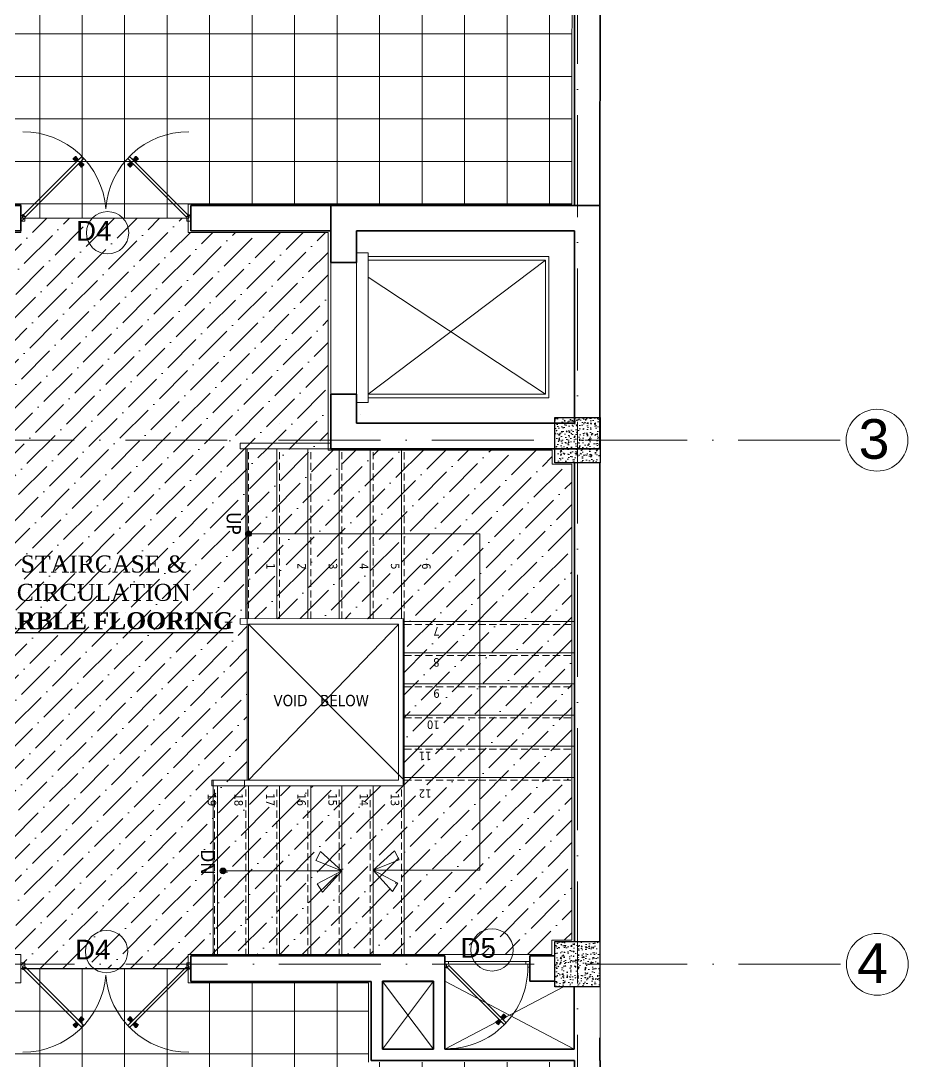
# Model space of a CAD drawing. Header units: inches. Extents: x 10755 to 33653, y -10992 to 10708.
# Drawn here: x 26324.4 to 26637.7, y -762.3 to -395.1 of the extents above; entities that cross this region are included whole.
import ezdxf

# ---------------------------------------------------------------- set-up
doc = ezdxf.new("R2010")
doc.units = ezdxf.units.IN
doc.header["$MEASUREMENT"] = 0
doc.linetypes.add('ACAD_ISO10W100', pattern=[18, 12, -3, 0, -3])
doc.linetypes.add('HIDDEN', pattern=[0.375, 0.25, -0.125])
for name, color, linetype, lineweight in [('arrow line', 54, 'Continuous', 9), ('centerline', 9, 'ACAD_ISO10W100', 5), ('col', 1, 'Continuous', 30), ('DIMINSION', 5, 'Continuous', 15), ('door', 15, 'Continuous', 18), ('hatch', 33, 'Continuous', 5), ('hatch 2', 8, 'Continuous', 13), ('hatch room', 33, 'Continuous', 9), ('hatch- rcc', 252, 'Continuous', 5), ('hatch1', 9, 'Continuous', 5), ('L1 furnitures', 252, 'Continuous', 9), ('Pillar', 11, 'Continuous', 25), ('PLASTER', 50, 'Continuous', 9), ('PUERTAS', 7, 'Continuous', 0), ('railing', 33, 'Continuous', 15), ('sill line', 21, 'Continuous', 20), ('STAIRCASE', 143, 'Continuous', 15), ('title text 1', 113, 'Continuous', 25), ('tread hidden', 200, 'HIDDEN', 9), ('wall', 1, 'Continuous', 35), ('win sec', 161, 'Continuous', 9)]:
    doc.layers.add(name, color=color, linetype=linetype, lineweight=lineweight)
doc.layers.add('T-TEXT', color=230, linetype='Continuous')
doc.layers.add('text 100', color=4, linetype='Continuous')
doc.layers.get('DIMINSION').off()
doc.styles.add('Prajwal', font='stylu.ttf', dxfattribs={"height": 9})
doc.styles.get("Standard").update_dxf_attribs({"font": 'arial.ttf'})
doc.styles.add('suren', font='times.ttf', dxfattribs={"height": 4})
pattern_1 = [(45, (12291.024, -12144.6764), (2.9831067, 10.938058), [14.0625, -2.8125, 0, -2.8125])]

# ---------------------------------------------------------------- blocks, each defined once
blk = doc.blocks.new('ETERWEWE')
at = {"layer": 'hatch- rcc', "linetype": 'Continuous', "ltscale": 30}
h = blk.add_hatch(dxfattribs=at)
h.set_pattern_fill('AR-CONC', color=256, scale=0.5, style=0)
h.set_pattern_definition([(50, (0, 0), (3.586300913, -0.313760675), [0.375, -4.125]), (355, (0, 0), (-0.69375667, 3.76096067), [0.3, -3.3]), (100.4514445, (0.299, -0.026), (2.89254423, 3.447199955), [0.31870096, -3.50571056]), (46.1842, (0, 1), (5.33620665, -0.8275964), [0.5625, -6.1875]), (96.6356355, (0.4447, 0.931), (4.67330973, 4.870593), [0.47805171, -5.2585688]), (351.184164, (0, 1), (4.67330973, 4.870593), [0.45, -4.95]), (21, (0.5, 0.75), (2.98453526, -2.013094453), [0.375, -4.125]), (326, (0.5, 0.75), (1.21657666, 3.625750225), [0.3, -3.3]), (71.4514447, (0.7487, 0.5822), (4.20111188, 1.612655764), [0.31870095, -3.50571056]), (37.5, (0, 0), (0.060799277, 1.664469269), [0, -3.26, 0, -3.35, 0, -3.3125]), (7.5, (0, 0), (1.315347687, 1.97205856), [0, -1.91, 0, -3.185, 0, -1.2625]), (327.5, (-1.115, 0), (2.669112181, -0.112774359), [0, -1.25, 0, -3.9, 0, -5.175]), (317.5, (-1.615, 0), (2.915930847, 0.50052491), [0, -1.625, 0, -2.59, 0, -3.675])])
h.paths.add_polyline_path([(159423.23, -3794.58), (159439.23, -3794.58), (159439.23, -3778.58), (159423.23, -3778.58)])
at = {"layer": 'col', "linetype": 'Continuous', "ltscale": 30}
blk.add_lwpolyline([(159423.23, -3794.58), (159423.23, -3778.58), (159439.23, -3778.58), (159439.23, -3794.58), (159423.23, -3794.58)], dxfattribs=at)
blk = doc.blocks.new('wewerrr')
at = {"layer": 'DIMINSION', "linetype": 'Continuous'}
for p in [(17288.57, -332.81), (17288.57, -332.81), (17288.49, -517.81), (17288.49, -517.81)]:
    blk.add_blockref('ETERWEWE', p, dxfattribs=at)
blk = doc.blocks.new('A$C03EF3246')
at = {"layer": 'arrow line'}
for q in [(-16.37, -1.02), (-1.99, -1.02)]:
    blk.add_line((-9.18, 6.21), q, dxfattribs=at)
for points in [[(-16.37, -1.02), (-13.34, -2.78), (-9.18, 6.21)], [(-1.99, -1.02), (-5.01, -2.78), (-9.18, 6.21)]]:
    blk.add_lwpolyline(points, dxfattribs=at)
blk = doc.blocks.new('rwewrwe')
at = {"layer": 'railing', "linetype": 'Continuous', "ltscale": 30}
blk.add_line((179366.88, -4040.04), (179367.88, -4040.04), dxfattribs=at)
at = {"layer": 'STAIRCASE', "linetype": 'Continuous', "ltscale": 30}
for p, q in [((179345.86, -4031.04), (179345.86, -4031.04)), ((179356.86, -4031.04), (179356.86, -4031.04))]:
    blk.add_line(p, q, dxfattribs=at)
at = {"layer": 'wall', "color": 7, "ltscale": 30}
for p, q in [((179363.96, -3954.19), (179363.96, -3974.31)), ((179458.96, -3954.19), (179363.96, -3954.19)), ((179458.96, -3963.19), (179458.96, -3954.19)), ((179372.96, -3963.19), (179372.96, -3974.31)), ((179372.96, -3963.19), (179449.96, -3963.19)), ((179449.96, -3963.19), (179449.96, -4031.04)), ((179458.96, -4040.04), (179458.96, -3963.19)), ((179363.96, -3974.31), (179372.96, -3974.31)), ((179363.96, -4020.79), (179363.96, -4040.04)), ((179372.96, -4020.79), (179363.96, -4020.79)), ((179372.96, -4020.79), (179372.96, -4031.04)), ((179372.96, -4031.04), (179449.96, -4031.04)), ((179458.96, -4040.04), (179363.96, -4040.04))]:
    blk.add_line(p, q, dxfattribs=at)
at = {"layer": 'wall', "color": 7}
blk.add_line((179372.96, -4020.79), (179363.96, -4020.79), dxfattribs=at)
at = {"layer": 'win sec', "color": 7}
for p, q in [((179377.14, -3970.9), (179372.96, -3970.9)), ((179377.14, -4023.75), (179377.14, -3970.9)), ((179377.14, -3972.19), (179440.96, -3972.19)), ((179440.96, -4022.04), (179440.96, -3972.19)), ((179363.96, -3974.31), (179363.96, -4021.66)), ((179372.96, -3974.31), (179372.96, -4021.66)), ((179377.14, -3973.44), (179439.71, -3973.44)), ((179377.14, -4020.79), (179439.71, -3973.44)), ((179439.71, -4020.79), (179439.71, -3973.44)), ((179377.14, -3979.44), (179439.71, -4020.79)), ((179377.14, -4020.79), (179439.71, -4020.79)), ((179372.96, -4023.75), (179377.14, -4023.75)), ((179377.14, -4022.04), (179440.96, -4022.04)), ((179374.4, -4028.04), (179374.4, -4028.03))]:
    blk.add_line(p, q, dxfattribs=at)
blk = doc.blocks.new('AEYRRR')
at = {"layer": 'door', "color": 2}
for p, q in [((190590.62, 10549.99), (190611.32, 10570.69)), ((190612.02, 10569.98), (190591.28, 10549.24)), ((190608.56, 10570.15), (190608.54, 10570.16)), ((190612.02, 10569.98), (190611.32, 10570.69)), ((190627.5, 10569.98), (190628.2, 10570.69)), ((190627.5, 10569.98), (190648.25, 10549.24)), ((190648.9, 10549.99), (190628.2, 10570.69)), ((190630.97, 10570.15), (190630.98, 10570.16)), ((190611.49, 10567.22), (190611.5, 10567.21)), ((190628.04, 10567.22), (190628.03, 10567.21)), ((190589.76, 10549.88), (190589.76, 10547.83)), ((190590.38, 10549.88), (190589.76, 10549.88)), ((190591.13, 10547.83), (190589.76, 10547.83)), ((190590.38, 10549.13), (190590.38, 10549.92)), ((190590.45, 10549.13), (190590.38, 10549.13)), ((190590.45, 10549.13), (190590.45, 10549.89)), ((190590.45, 10548.86), (190590.45, 10549.13)), ((190591.13, 10548.86), (190590.45, 10548.86)), ((190591.11, 10549.4), (190590.57, 10549.94)), ((190591.16, 10549.45), (190590.6, 10550.01)), ((190591.16, 10549.45), (190591.11, 10549.4)), ((190591.28, 10549.24), (190591.11, 10549.4)), ((190591.13, 10547.83), (190591.13, 10548.86)), ((190648.25, 10549.24), (190648.42, 10549.4)), ((190648.37, 10549.45), (190648.93, 10550.01)), ((190648.37, 10549.45), (190648.42, 10549.4)), ((190648.4, 10547.83), (190648.4, 10548.86)), ((190648.4, 10548.86), (190649.08, 10548.86)), ((190648.4, 10547.83), (190649.76, 10547.83)), ((190648.42, 10549.4), (190648.96, 10549.94)), ((190649.08, 10549.13), (190649.08, 10549.89)), ((190649.08, 10548.86), (190649.08, 10549.13)), ((190649.08, 10549.13), (190649.15, 10549.13)), ((190649.15, 10549.13), (190649.15, 10549.92)), ((190649.15, 10549.88), (190649.76, 10549.88)), ((190649.76, 10549.88), (190649.76, 10547.83))]:
    blk.add_line(p, q, dxfattribs=at)
at = {"layer": 'door', "color": 8}
for p, q in [((190609.05, 10569.15), (190608.26, 10569.78)), ((190609.1, 10569.19), (190608.3, 10569.84)), ((190609.2, 10569.29), (190608.43, 10569.96)), ((190608.67, 10570.29), (190608.54, 10570.16)), ((190609.32, 10569.4), (190608.57, 10570.11)), ((190608.67, 10570.29), (190608.8, 10570.42)), ((190608.81, 10570.4), (190608.8, 10570.42)), ((190609.55, 10569.64), (190608.85, 10570.39)), ((190609.67, 10569.76), (190609, 10570.53)), ((190609.77, 10569.86), (190609.12, 10570.66)), ((190609.16, 10568.62), (190609.44, 10569.06)), ((190609.81, 10569.91), (190609.18, 10570.7)), ((190609.38, 10569.17), (190609.28, 10569.26)), ((190609.4, 10569.19), (190609.3, 10569.28)), ((190609.34, 10568.8), (190609.51, 10569.12)), ((190609.44, 10569.23), (190609.35, 10569.33)), ((190609.51, 10569.3), (190609.41, 10569.39)), ((190609.53, 10568.99), (190609.58, 10569.19)), ((190609.66, 10569.45), (190609.57, 10569.55)), ((190609.73, 10569.52), (190609.63, 10569.61)), ((190609.69, 10569.15), (190609.65, 10569.27)), ((190609.77, 10569.56), (190609.68, 10569.66)), ((190609.81, 10569.27), (190609.69, 10569.31)), ((190609.79, 10569.58), (190609.7, 10569.68)), ((190609.97, 10569.43), (190609.77, 10569.38)), ((190610.16, 10569.62), (190609.84, 10569.45)), ((190610.34, 10569.8), (190609.9, 10569.52)), ((190611.14, 10569), (190610.86, 10568.57)), ((190628.39, 10569), (190628.67, 10568.57)), ((190629.19, 10569.8), (190629.62, 10569.52)), ((190629.37, 10569.62), (190629.69, 10569.45)), ((190629.56, 10569.43), (190629.76, 10569.38)), ((190629.71, 10569.91), (190630.35, 10570.7)), ((190629.71, 10569.27), (190629.84, 10569.31)), ((190629.73, 10569.58), (190629.83, 10569.68)), ((190629.76, 10569.86), (190630.41, 10570.66)), ((190629.76, 10569.56), (190629.85, 10569.66)), ((190629.8, 10569.52), (190629.89, 10569.61)), ((190629.84, 10569.15), (190629.87, 10569.27)), ((190629.85, 10569.76), (190630.53, 10570.53)), ((190629.87, 10569.45), (190629.96, 10569.55)), ((190630, 10568.99), (190629.95, 10569.19)), ((190629.97, 10569.64), (190630.68, 10570.39)), ((190630.02, 10569.3), (190630.11, 10569.39)), ((190630.19, 10568.8), (190630.02, 10569.12)), ((190630.09, 10569.23), (190630.18, 10569.33)), ((190630.37, 10568.62), (190630.09, 10569.06)), ((190630.13, 10569.19), (190630.22, 10569.28)), ((190630.15, 10569.17), (190630.25, 10569.26)), ((190630.21, 10569.4), (190630.96, 10570.11)), ((190630.33, 10569.29), (190631.1, 10569.96)), ((190630.42, 10569.19), (190631.23, 10569.84)), ((190630.48, 10569.15), (190631.27, 10569.78)), ((190630.71, 10570.4), (190630.73, 10570.42)), ((190630.86, 10570.29), (190630.73, 10570.42)), ((190630.86, 10570.29), (190630.98, 10570.16)), ((190609.96, 10567.82), (190610.39, 10568.1)), ((190610.14, 10568), (190610.46, 10568.17)), ((190610.33, 10568.19), (190610.53, 10568.24)), ((190610.48, 10568.35), (190610.61, 10568.32)), ((190610.48, 10567.71), (190611.12, 10566.92)), ((190610.51, 10568.04), (190610.6, 10567.94)), ((190610.53, 10568.06), (190610.62, 10567.96)), ((190610.53, 10567.76), (190611.18, 10566.96)), ((190610.57, 10568.1), (190610.67, 10568.01)), ((190610.61, 10568.48), (190610.64, 10568.35)), ((190610.62, 10567.86), (190611.3, 10567.09)), ((190610.64, 10568.17), (190610.73, 10568.08)), ((190610.77, 10568.63), (190610.72, 10568.43)), ((190610.74, 10567.98), (190611.45, 10567.23)), ((190610.96, 10568.82), (190610.79, 10568.5)), ((190610.79, 10568.32), (190610.89, 10568.23)), ((190610.86, 10568.39), (190610.95, 10568.29)), ((190610.9, 10568.43), (190611, 10568.34)), ((190610.92, 10568.45), (190611.02, 10568.36)), ((190610.98, 10568.21), (190611.73, 10567.51)), ((190611.1, 10568.34), (190611.87, 10567.66)), ((190611.2, 10568.43), (190612, 10567.78)), ((190611.25, 10568.48), (190612.04, 10567.84)), ((190611.63, 10567.33), (190611.5, 10567.21)), ((190611.63, 10567.33), (190611.75, 10567.46)), ((190611.74, 10567.47), (190611.75, 10567.46)), ((190628.28, 10568.48), (190627.49, 10567.84)), ((190628.33, 10568.43), (190627.53, 10567.78)), ((190628.43, 10568.34), (190627.65, 10567.66)), ((190627.79, 10567.47), (190627.77, 10567.46)), ((190627.9, 10567.33), (190627.77, 10567.46)), ((190628.55, 10568.21), (190627.8, 10567.51)), ((190627.9, 10567.33), (190628.03, 10567.21)), ((190628.78, 10567.98), (190628.08, 10567.23)), ((190628.9, 10567.86), (190628.22, 10567.09)), ((190629, 10567.76), (190628.35, 10566.96)), ((190629.04, 10567.71), (190628.41, 10566.92)), ((190628.61, 10568.45), (190628.51, 10568.36)), ((190628.63, 10568.43), (190628.53, 10568.34)), ((190628.57, 10568.82), (190628.73, 10568.5)), ((190628.67, 10568.39), (190628.57, 10568.29)), ((190628.74, 10568.32), (190628.64, 10568.23)), ((190628.76, 10568.63), (190628.81, 10568.43)), ((190628.89, 10568.17), (190628.79, 10568.08)), ((190628.96, 10568.1), (190628.86, 10568.01)), ((190628.91, 10568.48), (190628.88, 10568.35)), ((190629, 10568.06), (190628.91, 10567.96)), ((190629.04, 10568.35), (190628.92, 10568.32)), ((190629.02, 10568.04), (190628.93, 10567.94)), ((190629.2, 10568.19), (190629, 10568.24)), ((190629.39, 10568), (190629.07, 10568.17)), ((190629.57, 10567.82), (190629.13, 10568.1))]:
    blk.add_line(p, q, dxfattribs=at)
at = {"layer": 'door', "color": 1}
for p, q in [((190608.28, 10569.82), (190608.71, 10570.25)), ((190608.98, 10569.16), (190608.29, 10569.72)), ((190608.31, 10569.9), (190608.69, 10570.27)), ((190608.33, 10569.87), (190608.31, 10569.9)), ((190609.06, 10570.65), (190608.69, 10570.27)), ((190609.14, 10570.68), (190608.71, 10570.25)), ((190609.09, 10570.63), (190609.06, 10570.65)), ((190609.07, 10569.16), (190609.44, 10569.52)), ((190609.09, 10568.56), (190609.35, 10568.96)), ((190609.17, 10569.25), (190609.17, 10569.25)), ((190609.8, 10569.98), (190609.24, 10570.67)), ((190609.27, 10569.25), (190609.49, 10569.47)), ((190609.37, 10569.16), (190609.27, 10569.26)), ((190609.35, 10568.96), (190609.35, 10568.96)), ((190609.36, 10569.15), (190609.59, 10569.37)), ((190609.36, 10569.06), (190609.36, 10569.05)), ((190609.8, 10569.89), (190609.44, 10569.52)), ((190609.71, 10569.69), (190609.49, 10569.47)), ((190609.81, 10569.6), (190609.59, 10569.37)), ((190609.8, 10569.59), (190609.7, 10569.69)), ((190609.71, 10569.79), (190609.71, 10569.79)), ((190609.9, 10569.6), (190609.91, 10569.6)), ((190610.4, 10569.87), (190610, 10569.61)), ((190610, 10569.61), (190610, 10569.61)), ((190610.5, 10569.87), (190610.5, 10569.87)), ((190611.21, 10569.06), (190610.95, 10568.66)), ((190611.2, 10569.16), (190611.21, 10569.16)), ((190628.32, 10569.16), (190628.32, 10569.16)), ((190628.32, 10569.06), (190628.58, 10568.66)), ((190629.02, 10569.87), (190629.03, 10569.87)), ((190629.13, 10569.87), (190629.52, 10569.61)), ((190629.52, 10569.61), (190629.53, 10569.61)), ((190629.63, 10569.6), (190629.62, 10569.6)), ((190629.72, 10569.98), (190630.29, 10570.67)), ((190629.72, 10569.6), (190629.94, 10569.37)), ((190629.73, 10569.89), (190630.09, 10569.52)), ((190629.73, 10569.59), (190629.82, 10569.69)), ((190629.82, 10569.79), (190629.82, 10569.79)), ((190629.82, 10569.69), (190630.04, 10569.47)), ((190630.17, 10569.15), (190629.94, 10569.37)), ((190630.26, 10569.25), (190630.04, 10569.47)), ((190630.45, 10569.16), (190630.09, 10569.52)), ((190630.16, 10569.16), (190630.25, 10569.26)), ((190630.17, 10569.06), (190630.17, 10569.05)), ((190630.18, 10568.96), (190630.17, 10568.96)), ((190630.44, 10568.56), (190630.18, 10568.96)), ((190630.36, 10569.25), (190630.36, 10569.25)), ((190630.39, 10570.68), (190630.82, 10570.25)), ((190630.44, 10570.63), (190630.46, 10570.65)), ((190630.46, 10570.65), (190630.84, 10570.27)), ((190630.55, 10569.16), (190631.24, 10569.72)), ((190631.25, 10569.82), (190630.82, 10570.25)), ((190631.22, 10569.9), (190630.84, 10570.27)), ((190631.19, 10569.87), (190631.22, 10569.9)), ((190609.09, 10568.46), (190609.09, 10568.46)), ((190609.8, 10567.76), (190609.8, 10567.75)), ((190609.9, 10567.75), (190610.3, 10568.01)), ((190610.3, 10568.01), (190610.3, 10568.02)), ((190610.4, 10568.02), (190610.39, 10568.02)), ((190610.49, 10568.02), (190610.71, 10568.25)), ((190610.5, 10567.73), (190610.86, 10568.1)), ((190610.5, 10568.03), (190610.59, 10567.94)), ((190610.5, 10567.64), (190611.06, 10566.95)), ((190610.59, 10567.93), (190610.81, 10568.15)), ((190610.59, 10567.83), (190610.59, 10567.83)), ((190610.94, 10568.47), (190610.71, 10568.25)), ((190611.03, 10568.37), (190610.81, 10568.15)), ((190611.23, 10568.46), (190610.86, 10568.1)), ((190610.93, 10568.46), (190611.02, 10568.37)), ((190610.95, 10568.66), (190610.94, 10568.66)), ((190610.94, 10568.56), (190610.94, 10568.57)), ((190611.13, 10568.37), (190611.13, 10568.37)), ((190611.16, 10566.94), (190611.59, 10567.37)), ((190611.21, 10566.99), (190611.24, 10566.97)), ((190611.24, 10566.97), (190611.61, 10567.35)), ((190611.32, 10568.46), (190612.01, 10567.9)), ((190612.02, 10567.8), (190611.59, 10567.37)), ((190611.99, 10567.72), (190611.61, 10567.35)), ((190611.97, 10567.75), (190611.99, 10567.72)), ((190627.51, 10567.8), (190627.94, 10567.37)), ((190628.21, 10568.46), (190627.52, 10567.9)), ((190627.56, 10567.75), (190627.54, 10567.72)), ((190627.54, 10567.72), (190627.91, 10567.35)), ((190628.29, 10566.97), (190627.91, 10567.35)), ((190628.37, 10566.94), (190627.94, 10567.37)), ((190628.32, 10566.99), (190628.29, 10566.97)), ((190628.3, 10568.46), (190628.66, 10568.1)), ((190628.4, 10568.37), (190628.4, 10568.37)), ((190629.03, 10567.64), (190628.47, 10566.95)), ((190628.6, 10568.46), (190628.5, 10568.37)), ((190628.5, 10568.37), (190628.72, 10568.15)), ((190628.58, 10568.66), (190628.58, 10568.66)), ((190628.58, 10568.56), (190628.59, 10568.57)), ((190628.59, 10568.47), (190628.81, 10568.25)), ((190629.03, 10567.73), (190628.66, 10568.1)), ((190628.94, 10567.93), (190628.72, 10568.15)), ((190629.04, 10568.02), (190628.81, 10568.25)), ((190629.03, 10568.03), (190628.93, 10567.94)), ((190628.93, 10567.83), (190628.94, 10567.83)), ((190629.13, 10568.02), (190629.13, 10568.02)), ((190629.23, 10568.01), (190629.23, 10568.02)), ((190629.63, 10567.75), (190629.23, 10568.01)), ((190629.73, 10567.76), (190629.72, 10567.75)), ((190630.43, 10568.46), (190630.44, 10568.46))]:
    blk.add_line(p, q, dxfattribs=at)
at = {"layer": 'door', "color": 2}
for centre, radius in [((190590.46, 10550.02), 0.133), ((190590.46, 10550.02), 0.0643), ((190649.06, 10550.02), 0.133), ((190649.06, 10550.02), 0.0643)]:
    blk.add_circle(centre, radius, dxfattribs=at)
at = {"layer": 'door', "color": 8}
for centre, start, end in [((190590.46, 10550.02), 4.2752, 90.0333), ((190649.06, 10550.02), 89.9667, 175.7248)]:
    blk.add_arc(centre, 29.38, start, end, dxfattribs=at)
at = {"layer": 'door', "color": 1}
for centre, start, end in [((190609.02, 10569.21), 231.0764, 315), ((190609.19, 10570.63), 38.9236, 135), ((190609.22, 10569.3), 225, 315), ((190609.41, 10569.1), 135, 219.7428), ((190609.31, 10569.01), 315, 39.7428), ((190609.66, 10569.74), 315, 45), ((190609.75, 10569.94), 315, 38.9236), ((190609.86, 10569.55), 50.2572, 135), ((190609.95, 10569.65), 230.2572, 315), ((190610.45, 10569.82), 45, 135), ((190611.16, 10569.11), 315, 45), ((190628.36, 10569.11), 135, 225), ((190629.08, 10569.82), 45, 135), ((190629.58, 10569.65), 225, 309.7428), ((190629.67, 10569.55), 45, 129.7428), ((190629.78, 10569.94), 141.0764, 225), ((190629.87, 10569.74), 135, 225), ((190630.22, 10569.01), 140.2572, 225), ((190630.12, 10569.1), 320.2572, 45), ((190630.31, 10569.3), 225, 315), ((190630.34, 10570.63), 45, 141.0764), ((190630.5, 10569.21), 225, 308.9236), ((190609.14, 10568.51), 135, 225), ((190609.85, 10567.8), 225, 315), ((190610.35, 10567.97), 50.2572, 135), ((190610.44, 10568.07), 230.2572, 315), ((190610.55, 10567.69), 135, 218.9236), ((190610.64, 10567.88), 135, 225), ((190610.99, 10568.61), 135, 219.7428), ((190610.89, 10568.52), 315, 39.7428), ((190611.08, 10568.32), 45, 135), ((190611.11, 10566.99), 218.9236, 315), ((190611.27, 10568.41), 51.0764, 135), ((190611.97, 10567.85), 315, 51.0764), ((190627.56, 10567.85), 128.9236, 225), ((190628.25, 10568.41), 45, 128.9236), ((190628.42, 10566.99), 225, 321.0764), ((190628.45, 10568.32), 45, 135), ((190628.64, 10568.52), 140.2572, 225), ((190628.53, 10568.61), 320.2572, 45), ((190628.89, 10567.88), 315, 45), ((190628.98, 10567.69), 321.0764, 45), ((190629.09, 10568.07), 225, 309.7428), ((190629.18, 10567.97), 45, 129.7428), ((190629.68, 10567.8), 225, 315), ((190630.39, 10568.51), 315, 45)]:
    blk.add_arc(centre, 0.0684, start, end, dxfattribs=at)
blk = doc.blocks.new('2ft6in')
at = {"layer": 'PUERTAS', "color": 2}
for p, q in [((0.84, 2.1), (21.02, 22.28)), ((21.71, 21.6), (21.02, 22.28)), ((21.71, 21.6), (1.47, 1.37)), ((18.33, 21.76), (18.31, 21.77)), ((21.18, 18.9), (21.2, 18.89)), ((0, 2), (0, 0)), ((0.6, 2), (0, 2)), ((1.33, 0), (0, 0)), ((0.6, 1.26), (0.6, 2.04)), ((0.67, 1.26), (0.6, 1.26)), ((0.67, 1.26), (0.67, 2.01)), ((0.67, 1), (0.67, 1.26)), ((1.33, 1), (0.67, 1)), ((1.31, 1.53), (0.79, 2.06)), ((1.36, 1.58), (0.81, 2.12)), ((1.36, 1.58), (1.31, 1.53)), ((1.47, 1.37), (1.31, 1.53)), ((1.33, 0), (1.33, 1)), ((28.67, 0), (28.67, 1)), ((28.67, 1), (29.33, 1)), ((28.67, 0), (30, 0)), ((29.33, 1), (29.33, 2)), ((29.33, 2), (30, 2)), ((30, 0), (30, 2))]:
    blk.add_line(p, q, dxfattribs=at)
at = {"layer": 'PUERTAS', "color": 1}
for p, q in [((18.82, 22.25), (18.45, 21.88)), ((18.9, 22.28), (18.48, 21.86)), ((18.84, 22.23), (18.82, 22.25)), ((19.54, 21.59), (18.99, 22.27)), ((18.06, 21.44), (18.48, 21.86)), ((18.74, 20.79), (18.06, 21.34)), ((18.08, 21.51), (18.45, 21.88)), ((18.11, 21.49), (18.08, 21.51)), ((18.83, 20.8), (19.18, 21.15)), ((18.84, 20.21), (19.1, 20.6)), ((18.85, 20.11), (18.84, 20.12)), ((18.92, 20.89), (18.93, 20.88)), ((19.02, 20.88), (19.24, 21.1)), ((19.12, 20.8), (19.03, 20.89)), ((19.1, 20.7), (19.11, 20.69)), ((19.1, 20.6), (19.1, 20.6)), ((19.11, 20.79), (19.33, 21.01)), ((19.54, 21.5), (19.18, 21.15)), ((19.45, 21.31), (19.24, 21.1)), ((19.55, 21.22), (19.33, 21.01)), ((19.45, 21.41), (19.45, 21.41)), ((19.54, 21.22), (19.45, 21.31)), ((19.53, 19.43), (19.54, 19.42)), ((19.64, 21.23), (19.64, 21.23)), ((19.64, 19.42), (20.02, 19.67)), ((19.74, 21.24), (19.73, 21.23)), ((20.12, 21.49), (19.74, 21.24)), ((20.02, 19.67), (20.03, 19.68)), ((20.12, 19.68), (20.12, 19.68)), ((20.21, 19.69), (20.43, 19.9)), ((20.22, 21.48), (20.22, 21.49)), ((20.22, 19.41), (20.57, 19.76)), ((20.22, 19.69), (20.31, 19.6)), ((20.22, 19.32), (20.76, 18.64)), ((20.31, 19.6), (20.52, 19.81)), ((20.31, 19.5), (20.31, 19.5)), ((20.65, 20.12), (20.43, 19.9)), ((20.74, 20.03), (20.52, 19.81)), ((20.93, 20.11), (20.57, 19.76)), ((20.64, 20.11), (20.73, 20.02)), ((20.66, 20.31), (20.65, 20.31)), ((20.65, 20.21), (20.65, 20.22)), ((20.91, 20.7), (20.66, 20.31)), ((20.84, 20.02), (20.83, 20.03)), ((20.86, 18.63), (21.28, 19.05)), ((20.91, 20.8), (20.91, 20.79)), ((20.91, 18.68), (20.94, 18.66)), ((20.94, 18.66), (21.31, 19.03)), ((21.02, 20.12), (21.7, 19.57)), ((21.7, 19.47), (21.28, 19.05)), ((21.67, 19.4), (21.31, 19.03)), ((21.65, 19.42), (21.67, 19.4))]:
    blk.add_line(p, q, dxfattribs=at)
at = {"layer": 'PUERTAS', "color": 8}
for p, q in [((19.42, 21.38), (18.75, 22.14)), ((19.51, 21.48), (18.88, 22.26)), ((19.55, 21.53), (18.93, 22.3)), ((18.81, 20.78), (18.04, 21.4)), ((18.86, 20.83), (18.08, 21.46)), ((18.95, 20.92), (18.2, 21.58)), ((18.44, 21.9), (18.31, 21.77)), ((19.07, 21.03), (18.34, 21.72)), ((18.44, 21.9), (18.56, 22.02)), ((18.58, 22.01), (18.56, 22.02)), ((19.3, 21.26), (18.61, 22)), ((18.91, 20.27), (19.19, 20.69)), ((19.13, 20.8), (19.03, 20.9)), ((19.15, 20.82), (19.05, 20.92)), ((19.09, 20.44), (19.25, 20.76)), ((19.19, 20.87), (19.1, 20.96)), ((19.25, 20.93), (19.16, 21.02)), ((19.28, 20.63), (19.32, 20.83)), ((19.4, 21.08), (19.31, 21.17)), ((19.47, 21.15), (19.38, 21.24)), ((19.43, 20.78), (19.4, 20.9)), ((19.51, 21.19), (19.42, 21.28)), ((19.55, 20.91), (19.43, 20.94)), ((19.53, 21.21), (19.44, 21.3)), ((19.7, 21.06), (19.51, 21.01)), ((19.89, 21.24), (19.58, 21.08)), ((20.07, 21.42), (19.64, 21.15)), ((19.69, 19.49), (20.12, 19.76)), ((19.87, 19.67), (20.18, 19.83)), ((20.06, 19.85), (20.25, 19.9)), ((20.21, 20), (20.33, 19.97)), ((20.21, 19.38), (20.83, 18.61)), ((20.23, 19.7), (20.32, 19.61)), ((20.25, 19.72), (20.34, 19.63)), ((20.25, 19.43), (20.88, 18.65)), ((20.29, 19.76), (20.38, 19.67)), ((20.33, 20.13), (20.36, 20.01)), ((20.34, 19.53), (21, 18.77)), ((20.36, 19.83), (20.45, 19.74)), ((20.48, 20.28), (20.44, 20.08)), ((20.46, 19.64), (21.14, 18.91)), ((20.5, 19.98), (20.6, 19.89)), ((20.67, 20.47), (20.51, 20.15)), ((20.85, 20.64), (20.57, 20.22)), ((20.57, 20.04), (20.66, 19.95)), ((20.61, 20.09), (20.7, 19.99)), ((20.63, 20.11), (20.72, 20.01)), ((20.69, 19.87), (21.42, 19.19)), ((20.81, 19.99), (21.56, 19.33)), ((20.9, 20.08), (21.68, 19.45)), ((20.95, 20.13), (21.72, 19.51)), ((21.32, 19.01), (21.2, 18.89)), ((21.32, 19.01), (21.44, 19.14)), ((21.43, 19.15), (21.44, 19.14)), ((0, 0), (30, 0))]:
    blk.add_line(p, q, dxfattribs=at)
at = {"layer": 'PUERTAS', "color": 2}
for radius in [0.129, 0.0627]:
    blk.add_circle((0.68, 2.14), radius, dxfattribs=at)
at = {"layer": 'PUERTAS', "color": 8}
blk.add_arc((0.68, 2.14), 28.65, 359.7285, 90.0333, dxfattribs=at)
at = {"layer": 'PUERTAS', "color": 1}
for centre, start, end in [((18.94, 22.23), 38.9236, 135), ((18.78, 20.84), 231.0764, 315), ((18.89, 20.16), 135, 225), ((18.97, 20.93), 225, 315), ((19.16, 20.74), 135, 219.7428), ((19.06, 20.65), 315, 39.7428), ((19.4, 21.36), 315, 45), ((19.49, 21.55), 315, 38.9236), ((19.59, 19.47), 225, 315), ((19.6, 21.18), 50.2572, 135), ((19.68, 21.28), 230.2572, 315), ((20.07, 19.63), 50.2572, 135), ((20.17, 21.44), 45, 135), ((20.16, 19.73), 230.2572, 315), ((20.27, 19.36), 135, 218.9236), ((20.35, 19.55), 135, 225), ((20.7, 20.26), 135, 219.7428), ((20.6, 20.17), 315, 39.7428), ((20.78, 19.98), 45, 135), ((20.82, 18.68), 218.9236, 315), ((20.87, 20.75), 315, 45), ((20.98, 20.07), 51.0764, 135), ((21.65, 19.52), 315, 51.0764)]:
    blk.add_arc(centre, 0.0667, start, end, dxfattribs=at)

msp = doc.modelspace()

# ---------------------------------------------------------------- hatches: boundary and pattern name
at = {"layer": 'hatch room'}
h = msp.add_hatch(dxfattribs=at)
h.set_pattern_fill('ANSI37', color=256, scale=120, angle=45, style=0)
h.set_pattern_definition([(90, (12291.024, -12144.676), (-15, 3e-15), []), (180, (12291.024, -12144.676), (-3e-15, -15), [])])
h.paths.add_polyline_path([(26447.09, -734.597), (26383.423, -734.597), (26383.423, -729.597), (26324.423, -729.593), (26324.423, -734.593), (26304.041, -734.593), (26304.041, -736.593), (26287.041, -736.593), (26287.041, -734.718), (26193.995, -734.593), (26193.995, -459.741), (26324.423, -459.741), (26324.423, -464.741), (26383.423, -464.741), (26383.423, -459.741), (26518.901, -459.741), (26518.995, -335.598), (26511.989, -335.593), (26511.989, -318.593), (26518.984, -318.593), (26518.968, -185.593), (26511.99, -185.593), (26511.989, -178.593), (26304.043, -178.593), (26304.043, -185.593), (26287.043, -185.593), (26287.043, -168.593), (26292.041, -168.593), (26292.041, -118.593), (26120.041, -118.593), (26120.041, -148.593), (26139.041, -148.593), (26139.041, -175.593), (26127.043, -175.593), (26127.043, -185.593), (26120.041, -185.593), (26120.041, -318.593), (26127.041, -318.593), (26127.041, -335.593), (26120.041, -335.593), (26120.041, -534.593), (26127.041, -534.593), (26127.041, -551.593), (26120.041, -551.593), (26120.041, -719.593), (26127.041, -719.593), (26127.041, -736.593), (26120.041, -736.593), (26120.041, -959.593), (26127.041, -959.593), (26127.041, -961.593), (26139.041, -961.593), (26139.041, -995.593), (26120.041, -995.593), (26120.041, -1151.593), (26127.041, -1151.593), (26127.041, -1258.593), (26502.989, -1258.593), (26502.989, -1254.593), (26518.989, -1254.593), (26518.989, -1168.593), (26511.989, -1168.593), (26511.989, -1151.593), (26518.968, -1151.593), (26518.986, -976.593), (26511.989, -976.593), (26511.989, -959.593), (26518.988, -959.593), (26518.922, -762.593), (26447.09, -762.593)])
h.paths.add_polyline_path([(26304.041, -318.593), (26287.041, -318.593), (26287.041, -335.593), (26304.041, -335.593)], flags=16)
h.paths.add_polyline_path([(26304.041, -959.593), (26287.041, -959.593), (26287.041, -976.593), (26304.041, -976.593)], flags=16)
h.paths.add_polyline_path([(26304.041, -1151.593), (26287.041, -1151.593), (26287.041, -1168.593), (26304.041, -1168.593)], flags=16)
h = msp.add_hatch(dxfattribs=at)
h.set_pattern_fill('ANSI36', color=256, scale=45, style=0)
h.set_pattern_definition(pattern_1)
h.paths.add_polyline_path([(26304.041, -551.595), (26289.541, -551.602), (26289.541, -719.593), (26304.041, -719.593), (26304.041, -724.593), (26324.423, -724.593), (26324.423, -729.595), (26383.423, -729.595), (26383.423, -724.597), (26392.316, -724.597), (26392.316, -663.093), (26404.325, -663.093), (26404.317, -546.093), (26432.901, -546.093), (26432.901, -469.741), (26383.423, -469.741), (26383.423, -464.741), (26324.423, -464.741), (26324.423, -469.741), (26304.041, -469.741)])
h = msp.add_hatch(dxfattribs=at)
h.set_pattern_fill('ANSI36', color=256, scale=45, style=0)
h.set_pattern_definition(pattern_1)
h.paths.add_polyline_path([(26404.227, -663.115), (26404.304, -663.117), (26404.304, -663.115)])
h.paths.add_polyline_path([(26403.316, -665.095), (26403.316, -663.113), (26392.316, -663.093), (26392.316, -724.593), (26511.91, -724.593), (26511.91, -719.595), (26518.875, -719.595), (26518.875, -551.593), (26511.989, -551.593), (26511.989, -546.593), (26432.901, -546.593), (26432.901, -546.093), (26404.319, -546.093), (26404.319, -606.079), (26404.321, -606.079), (26404.321, -606.081), (26459.317, -606.095), (26459.317, -665.095)])
at = {"layer": 'Pillar', "ltscale": 100}
h = msp.add_hatch(color=256, dxfattribs=at)
edge = h.paths.add_edge_path()
edge.add_ellipse((26404.758, -576.084), major_axis=(0.707, 0.707), ratio=1, start_angle=315, end_angle=495)
edge.add_ellipse((26404.758, -576.084), major_axis=(0.707, 0.707), ratio=1, start_angle=135, end_angle=315)
h = msp.add_hatch(color=256, dxfattribs=at)
edge = h.paths.add_edge_path()
edge.add_ellipse((26404.758, -576.086), major_axis=(0.707, 0.707), ratio=1, start_angle=135, end_angle=495)
h = msp.add_hatch(color=256, dxfattribs=at)
edge = h.paths.add_edge_path()
edge.add_ellipse((26395.758, -695.091), major_axis=(0.707, 0.707), ratio=1, start_angle=315, end_angle=495)
edge.add_ellipse((26395.758, -695.091), major_axis=(0.707, 0.707), ratio=1, start_angle=135, end_angle=315)
h = msp.add_hatch(color=256, dxfattribs=at)
edge = h.paths.add_edge_path()
edge.add_ellipse((26395.758, -695.093), major_axis=(0.707, 0.707), ratio=1, start_angle=135, end_angle=495)

# ---------------------------------------------------------------- linework, layer by layer
at = {"layer": 'arrow line'}
for p, q in [((26404.758, -576.086), (26486.463, -576.086)), ((26486.463, -576.086), (26486.463, -694.865)), ((26395.758, -695.093), (26437.758, -695.093)), ((26486.463, -694.865), (26448.758, -694.865))]:
    msp.add_line(p, q, dxfattribs=at)
at = {"layer": 'centerline', "ltscale": 3}
for p, q in [((26520.93, -49.649), (26520.93, -1388.224)), ((26613.677, -543.093), (26012.93, -543.093)), ((26613.791, -728.093), (26013.043, -728.093))]:
    msp.add_line(p, q, dxfattribs=at)
at = {"layer": 'centerline', "linetype": 'Continuous'}
for centre in [(26626.648, -543.093), (26626.762, -728.093)]:
    msp.add_circle(centre, 10.912, dxfattribs=at)
at = {"layer": 'hatch', "linetype": 'Continuous', "ltscale": 30}
for p, q in [((26452.032, -734.104), (26470.032, -758.093)), ((26470.032, -734.092), (26452.115, -758.093)), ((26519.772, -758.01), (26474.032, -734.093)), ((26474.032, -758.093), (26515.968, -736.093))]:
    msp.add_line(p, q, dxfattribs=at)
at = {"layer": 'hatch 2', "ltscale": 30}
for centre in [(26355.006, -469.892), (26355.006, -469.892), (26490.746, -722.992), (26354.635, -723.585)]:
    msp.add_circle(centre, 7.47, dxfattribs=at)
at = {"layer": 'hatch1', "linetype": 'Continuous', "ltscale": 30}
for p, q in [((26404.763, -608.079), (26404.745, -663.115)), ((26457.758, -608.093), (26404.745, -663.115)), ((26459.758, -663.093), (26404.763, -608.078))]:
    msp.add_line(p, q, dxfattribs=at)
at = {"layer": 'L1 furnitures', "color": 7, "linetype": 'Continuous', "ltscale": 30}
msp.add_line((26495.772, -758.01), (26519.772, -758.01), dxfattribs=at)
at = {"layer": 'Pillar', "ltscale": 100}
for centre in [(26404.758, -576.086), (26395.758, -695.093)]:
    msp.add_circle(centre, 1, dxfattribs=at)
at = {"layer": 'PLASTER'}
for points in [[(26447.09, -762.593), (26447.09, -734.597), (26383.423, -734.597), (26383.423, -729.597), (26324.423, -729.593), (26324.423, -734.593), (26304.041, -734.593), (26304.041, -736.593), (26287.041, -736.593), (26287.041, -734.718), (26193.995, -734.593), (26193.995, -459.741), (26324.423, -459.741), (26324.423, -464.741), (26383.423, -464.741), (26383.423, -459.741), (26518.901, -459.741), (26518.995, -335.598)], [(26304.041, -551.595), (26289.541, -551.602), (26289.541, -719.593), (26304.041, -719.593), (26304.041, -724.593), (26324.423, -724.593), (26324.423, -729.595), (26383.423, -729.595), (26383.423, -724.597), (26392.316, -724.597), (26392.316, -663.093), (26404.325, -663.093), (26404.317, -546.093), (26432.901, -546.093), (26432.901, -469.741), (26383.423, -469.741), (26383.423, -464.741), (26324.423, -464.741), (26324.423, -469.741), (26304.041, -469.741), (26304.041, -551.595)]]:
    msp.add_lwpolyline(points, dxfattribs=at)
for points in [[(26404.319, -546.093), (26432.901, -546.093), (26432.901, -546.593), (26511.989, -546.593), (26511.989, -551.593), (26518.875, -551.593), (26518.875, -719.595), (26511.91, -719.595), (26511.91, -724.593), (26392.316, -724.593), (26392.316, -663.093), (26404.304, -663.115), (26404.321, -606.079), (26404.319, -606.079)], [(26404.317, -606.081), (26459.317, -606.095), (26459.317, -665.095), (26403.316, -665.095), (26403.316, -663.094), (26404.304, -663.117)]]:
    msp.add_lwpolyline(points, close=True, dxfattribs=at)
at = {"layer": 'railing', "linetype": 'Continuous', "ltscale": 30}
for p, q in [((26401.758, -546.093), (26401.758, -544.093)), ((26401.758, -544.093), (26433.842, -544.093)), ((26433.842, -546.093), (26401.758, -546.093)), ((26436.758, -546.093), (26437.758, -546.093)), ((26401.758, -608.078), (26401.758, -606.078)), ((26459.758, -606.093), (26401.758, -606.078)), ((26457.758, -608.093), (26401.758, -608.078)), ((26457.758, -663.093), (26457.758, -608.093)), ((26459.758, -665.093), (26459.758, -606.093)), ((26391.758, -665.093), (26391.758, -663.093)), ((26457.758, -663.093), (26391.758, -663.093)), ((26459.758, -665.093), (26391.758, -665.093))]:
    msp.add_line(p, q, dxfattribs=at)
at = {"layer": 'sill line', "linetype": 'Continuous', "ltscale": 30}
msp.add_lwpolyline([(26110.983, -109.093), (26301.982, -109.093), (26301.982, -169.093), (26528.932, -169.093), (26528.932, -169.093), (26528.932, -1264.093), (26110.983, -1264.093), (26110.983, -109.093)], dxfattribs=at)
at = {"layer": 'STAIRCASE', "linetype": 'Continuous', "ltscale": 30}
for p, q in [((26415.745, -537.093), (26415.745, -537.093)), ((26426.745, -537.093), (26426.745, -537.093)), ((26403.758, -606.079), (26403.758, -546.093)), ((26414.758, -606.082), (26414.758, -546.093)), ((26425.758, -606.085), (26425.758, -546.093)), ((26436.758, -606.088), (26436.758, -546.093)), ((26447.758, -606.091), (26447.758, -546.093)), ((26458.758, -606.093), (26458.758, -546.093)), ((26448.758, -608.093), (26448.758, -608.091)), ((26459.758, -607.093), (26519.758, -607.093)), ((26459.758, -618.093), (26519.758, -618.093)), ((26459.758, -629.093), (26519.758, -629.093)), ((26459.758, -640.093), (26519.758, -640.093)), ((26459.758, -651.093), (26519.758, -651.093)), ((26404.758, -663.102), (26404.758, -663.093)), ((26415.758, -663.093), (26415.758, -663.093)), ((26426.758, -663.093), (26426.758, -663.093)), ((26437.758, -663.093), (26437.758, -663.093)), ((26448.758, -663.093), (26448.758, -663.093)), ((26459.758, -662.093), (26519.758, -662.093)), ((26393.758, -725.093), (26393.758, -665.093)), ((26404.758, -725.093), (26404.758, -665.093)), ((26415.758, -725.093), (26415.758, -665.093)), ((26426.758, -725.093), (26426.758, -665.093)), ((26437.758, -725.093), (26437.758, -665.093)), ((26448.758, -725.093), (26448.758, -665.093)), ((26459.758, -725.093), (26459.758, -665.093)), ((26458.956, -725.093), (26459.035, -725.093))]:
    msp.add_line(p, q, dxfattribs=at)
at = {"layer": 'tread hidden', "ltscale": 10}
for p, q in [((26404.758, -606.079), (26404.758, -546.093)), ((26415.758, -606.082), (26415.758, -546.093)), ((26426.758, -606.085), (26426.758, -546.093)), ((26437.758, -606.088), (26437.758, -546.093)), ((26448.758, -606.091), (26448.758, -546.093)), ((26459.758, -606.093), (26459.758, -546.093)), ((26459.758, -608.093), (26519.758, -608.093)), ((26459.758, -619.093), (26519.758, -619.093)), ((26459.758, -630.093), (26519.758, -630.093)), ((26459.758, -641.093), (26519.758, -641.093)), ((26459.758, -652.093), (26519.758, -652.093)), ((26459.758, -663.093), (26519.758, -663.093)), ((26392.758, -725.093), (26392.758, -665.093)), ((26403.758, -725.093), (26403.758, -665.093)), ((26414.758, -725.093), (26414.758, -665.093)), ((26425.758, -725.093), (26425.758, -665.093)), ((26436.758, -725.093), (26436.758, -665.093)), ((26447.758, -725.093), (26447.758, -665.093)), ((26458.758, -725.093), (26458.758, -665.093))]:
    msp.add_line(p, q, dxfattribs=at)
at = {"layer": 'wall', "linetype": 'Continuous', "ltscale": 30}
for p, q in [((26519.842, -460.241), (26519.936, -335.093)), ((26528.885, -335.093), (26528.842, -460.241)), ((26324.364, -460.241), (26299.982, -460.241)), ((26324.364, -460.241), (26324.364, -469.241)), ((26324.364, -460.241), (26324.364, -469.241)), ((26384.364, -469.241), (26384.364, -460.241)), ((26433.842, -460.241), (26384.364, -460.241)), ((26384.364, -469.241), (26384.364, -460.241)), ((26433.842, -460.241), (26384.364, -460.241)), ((26324.364, -469.241), (26303.982, -469.241)), ((26433.842, -469.241), (26384.364, -469.241)), ((26433.842, -469.241), (26384.364, -469.241)), ((26519.887, -479.117), (26519.886, -479.117)), ((26528.851, -719.803), (26528.822, -550.803)), ((26519.851, -720.095), (26519.816, -551.095)), ((26519.851, -719.804), (26519.816, -551.095)), ((26528.851, -720.093), (26528.816, -551.093)), ((26432.758, -725.093), (26384.364, -725.093)), ((26384.364, -725.093), (26384.364, -734.093)), ((26384.364, -725.097), (26384.364, -734.097)), ((26474.032, -725.097), (26384.364, -725.097)), ((26474.032, -725.097), (26474.032, -758.093)), ((26504.032, -734.093), (26504.032, -725.093)), ((26504.032, -725.093), (26512.851, -725.093)), ((26448.032, -734.097), (26384.364, -734.097)), ((26448.032, -734.097), (26448.032, -762.093)), ((26452.032, -734.094), (26452.032, -758.093)), ((26452.125, -734.093), (26470.124, -734.093)), ((26452.125, -734.097), (26470.124, -734.097)), ((26470.032, -734.094), (26470.032, -758.093)), ((26504.032, -734.093), (26512.851, -734.093)), ((26519.772, -736.093), (26519.772, -758.093)), ((26470.032, -740.935), (26470.032, -746.105)), ((26528.851, -754.093), (26528.851, -762.093)), ((26452.032, -758.093), (26470.032, -758.093)), ((26474.032, -758.093), (26519.772, -758.093)), ((26448.032, -762.093), (26519.863, -762.093)), ((26519.863, -762.093), (26519.93, -960.096)), ((26528.851, -762.093), (26528.863, -762.093)), ((26528.863, -762.093), (26528.93, -960.093))]:
    msp.add_line(p, q, dxfattribs=at)
at = {"layer": 'wall', "color": 7, "ltscale": 30}
for p, q in [((26433.842, -460.241), (26433.842, -480.368)), ((26442.842, -469.241), (26442.842, -480.368)), ((26433.842, -480.368), (26442.842, -480.368)), ((26433.842, -526.841), (26433.842, -546.093)), ((26442.842, -526.841), (26433.842, -526.841)), ((26442.842, -526.841), (26442.842, -537.093))]:
    msp.add_line(p, q, dxfattribs=at)
at = {"layer": 'wall', "color": 7}
msp.add_line((26442.842, -526.841), (26433.842, -526.841), dxfattribs=at)
at = {"layer": 'wall', "color": 4, "linetype": 'Continuous', "lineweight": 15, "ltscale": 30}
msp.add_lwpolyline([(26404.763, -608.079), (26457.758, -608.079), (26457.758, -663.093), (26404.763, -663.093)], close=True, dxfattribs=at)
at = {"layer": 'win sec', "color": 7}
for p, q in [((26447.016, -476.96), (26442.842, -476.96)), ((26447.016, -529.802), (26447.016, -476.96)), ((26433.842, -480.368), (26433.842, -527.715)), ((26442.842, -480.368), (26442.842, -527.715)), ((26442.842, -529.802), (26447.016, -529.802)), ((26444.278, -534.093), (26444.278, -534.084))]:
    msp.add_line(p, q, dxfattribs=at)

# ---------------------------------------------------------------- block references
at = {"color": 3, "xscale": -1, "rotation": 180}
msp.add_blockref('2ft6in', (26474.032, -727.093), dxfattribs=at)
at = {"layer": 'STAIRCASE', "extrusion": (0, 0, -1), "zscale": -1, "rotation": 87.09630795632059}
msp.add_blockref('A$C03EF3246', (-26431.092, -686.243), dxfattribs=at)
at = {"layer": 'STAIRCASE', "rotation": 87.09630795799126}
msp.add_blockref('A$C03EF3246', (26455.423, -686.015), dxfattribs=at)
at = {"layer": 'wall', "linetype": 'Continuous'}
for name, p in [('wewerrr', (-150198.866, 3576.303)), ('rwewrwe', (-152930.119, 3493.944))]:
    msp.add_blockref(name, p, dxfattribs=at)
at = {"layer": 'wall'}
msp.add_blockref('AEYRRR', (-164265.4, -11013.601), dxfattribs=at)
msp.add_blockref('AEYRRR', (-164265.4, -11013.601), dxfattribs=at)
at = {"layer": 'wall', "xscale": -1, "rotation": 180}
msp.add_blockref('AEYRRR', (-164265.4, 9820.292), dxfattribs=at)

# ---------------------------------------------------------------- texts
at = {"layer": 'T-TEXT', "ltscale": 100, "char_height": 14, "width": 12.94397, "attachment_point": 3, "style": 'suren'}
for s, insert in [('{\\fArial|b0|i0|c0|p34;3}', (26631.054, -535.655)), ('{\\fArial|b0|i0|c0|p34;4}', (26630.53, -720.655))]:
    msp.add_mtext(s, dxfattribs=dict(at, insert=insert))
at = {"layer": 'text 100', "insert": (26353.643, -583.798), "char_height": 6, "width": 110.08563, "attachment_point": 2}
msp.add_mtext('\\A1;\\pxqc;{\\fTimes New Roman|b0|i0|c0|p18;STAIRCASE & CIRCULATION\\P\\pq*;\\fTimes New Roman|b1|i0|c0|p18;\\LMARBLE FLOORING}', dxfattribs=at)
at = {"layer": 'title text 1', "attachment_point": 1, "style": 'Prajwal'}
for s, insert, char_height, width, rotation in [('\\pi-5.632;{\\fArial|b0|i0|c0|p34;D4}', (26349.502, -465.676), 7, 6.48014975013211e-13, 359.95632), ('\\pi-5.632;{\\fArial|b0|i0|c0|p34;D4}', (26349.502, -465.676), 7, 6.48014975013211e-13, 359.95632), ('\\pi-2.903;{\\fTahoma|b0|i0|c0|p34;1}', (26414.055, -589.372), 3, 6.480149750132112e-13, 270), ('\\pi-2.903;{\\fTahoma|b0|i0|c0|p34;2}', (26425.055, -589.372), 3, 6.480149750132112e-13, 270), ('\\pi-2.903;{\\fTahoma|b0|i0|c0|p34;3}', (26436.055, -589.372), 3, 6.480149750132112e-13, 270), ('\\pi-2.903;{\\fTahoma|b0|i0|c0|p34;4}', (26447.055, -589.381), 3, 6.480149750132112e-13, 270), ('\\pi-2.903;{\\fTahoma|b0|i0|c0|p34;5}', (26458.055, -589.384), 3, 6.480149750132112e-13, 270), ('\\pi-2.903;{\\fTahoma|b0|i0|c0|p34;6}', (26469.055, -589.372), 3, 6.480149750132112e-13, 270), ('\\pi-2.903;{\\fTahoma|b0|i0|c0|p34;7}', (26469.348, -612.028), 3, 6.480149750132112e-13, 180), ('\\pi-2.903;{\\fTahoma|b0|i0|c0|p34;8}', (26469.348, -623.029), 3, 6.480149750132112e-13, 180), ('\\pi-2.903;{\\fTahoma|b0|i0|c0|p34;9}', (26469.348, -634.029), 3, 6.480149750132112e-13, 180), ('\\pi-2.903;{\\fTahoma|b0|i0|c0|p34;10}', (26469.348, -645.029), 3, 6.480149750132112e-13, 180), ('\\pi-6.48e-013,l6.48e-013;{\\fTahoma|b0|i0|c0|p34;11}', (26469.348, -656.029), 3, 6.480149750132112e-13, 180), ('\\pi-2.903;{\\fTahoma|b0|i0|c0|p34;19}', (26393.357, -670.689), 3, 6.480149750132112e-13, 270), ('\\pi-2.903;{\\fTahoma|b0|i0|c0|p34;18}', (26402.766, -670.689), 3, 6.480149750132112e-13, 270), ('\\pi-2.903;{\\fTahoma|b0|i0|c0|p34;17}', (26413.977, -670.643), 3, 6.480149750132112e-13, 270), ('\\pi-2.903;{\\fTahoma|b0|i0|c0|p34;16}', (26424.977, -670.643), 3, 6.480149750132112e-13, 270), ('\\pi-2.903;{\\fTahoma|b0|i0|c0|p34;15}', (26435.977, -670.643), 3, 6.480149750132112e-13, 270), ('\\pi-2.903;{\\fTahoma|b0|i0|c0|p34;14}', (26446.977, -670.643), 3, 6.480149750132112e-13, 270), ('\\pi-2.903;{\\fTahoma|b0|i0|c0|p34;13}', (26457.977, -670.643), 3, 6.480149750132112e-13, 270), ('\\pi-6.48e-013,l6.48e-013;{\\fTahoma|b0|i0|c0|p34;12}', (26469.348, -669.286), 3, 6.480149750132112e-13, 180), ('\\pi-5.632;{\\fArial|b0|i0|c0|p34;D4}', (26349.131, -719.369), 7, 6.48014975013211e-13, 359.95632), ('\\pi-5.632;{\\fArial|b0|i0|c0|p34;D5}', (26485.241, -718.776), 7, 6.48014975013211e-13, 359.95632)]:
    msp.add_mtext(s, dxfattribs=dict(at, insert=insert, char_height=char_height, width=width, rotation=rotation))
at = {"layer": 'title text 1', "color": 7, "char_height": 5, "width": 6.821210263296961e-13, "attachment_point": 7, "rotation": 270, "style": 'Prajwal'}
for s, insert in [('\\pi-4.137;{\\fTahoma|b0|i0|c0|p34;UP}', (26396.968, -572.643)), ('\\pi-4.137;{\\fTahoma|b0|i0|c0|p34;DN}', (26387.947, -691.654))]:
    msp.add_mtext(s, dxfattribs=dict(at, insert=insert))
at = {"layer": 'title text 1', "color": 7, "insert": (26416.892, -637.058), "char_height": 4, "width": 42.84158, "attachment_point": 7, "style": 'Prajwal'}
msp.add_mtext('\\pi-3.309;{\\fTahoma|b0|i0|c0|p34;VOID   BELOW}', dxfattribs=at)

doc.saveas('drawing.dxf')
